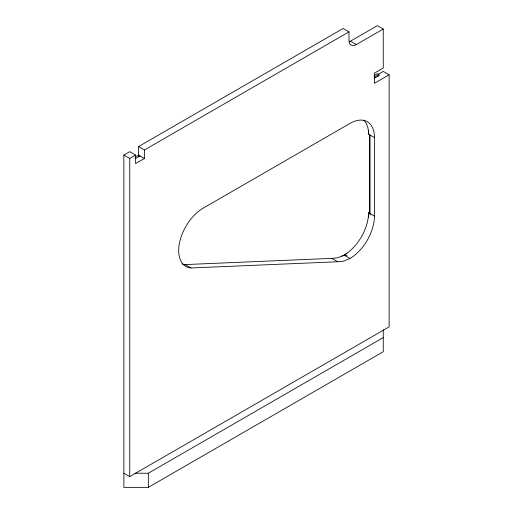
<?xml version="1.0" encoding="UTF-8"?>
<svg xmlns="http://www.w3.org/2000/svg" width="513" height="513" viewBox="0 0 513 513"><rect width="100%" height="100%" fill="white"/><g stroke="black" fill="none" stroke-linecap="round" stroke-linejoin="round"><path stroke-width="0.77" d="M383.256 329.744L383.256 351.726L148.34 487.35L123.87 487.35L123.87 155.061L129.744 151.668L135.618 155.061L135.618 163.538L144.429 158.453L144.429 149.976L349 31.864L349 40.341A10.382 5.996 -60 0 0 356.336 44.58L383.256 29.042L383.256 68.037L374.445 73.122L374.445 83.292L389.13 74.815L389.13 326.858L129.744 476.615L123.87 473.223M138.555 156.664L138.555 146.583L343.126 28.478L349 31.864M123.87 155.061L129.744 158.453L135.618 155.061M134.964 157.132L137.574 155.625L139.042 156.471M135.131 158.735L140.023 155.907M349.186 41.797A10.382 5.996 -60 0 0 350.469 41.187L377.382 25.65L383.256 29.042M374.118 75.571L377.382 73.686L378.85 74.532L378.85 76.136M378.036 74.436L383.256 71.422L389.13 74.815M374.285 77.168L378.85 74.532M374.105 78.399L378.85 75.661M342.03 256.288L346.82 253.518M345.57 255.936L346.929 255.153M134.925 473.223L148.34 473.223L383.256 337.592M185.046 264.58L190.919 267.972L337.74 261.758L343.646 261.175L349.975 258.481A34.608 19.981 -60 0 0 374.445 216.095L368.571 212.703A34.608 19.981 -60 0 1 344.101 255.089L337.772 257.782L331.866 258.366L185.046 264.58A34.608 19.981 -60 0 1 182.025 263.945M350.469 41.187L356.336 44.58M363.794 120.138A34.608 19.981 -60 0 1 368.571 134.156L374.445 137.542L374.445 216.095M344.101 255.089L349.975 258.481M138.555 146.583L144.429 149.976M331.866 258.366L337.74 261.758M138.555 155.061L144.429 158.453M370.04 135.002L370.04 215.12M369.552 134.291L369.552 213.607M368.571 130.161L368.571 134.156M368.571 212.703L368.571 217.416M148.34 473.223L148.34 487.35M129.744 158.453L129.744 476.615M374.445 137.542A34.608 19.981 -60 0 0 349.975 123.415L203.154 208.182A34.608 19.981 -60 0 0 179.518 242.771A34.608 19.981 -60 0 0 190.919 267.972"/></g></svg>
